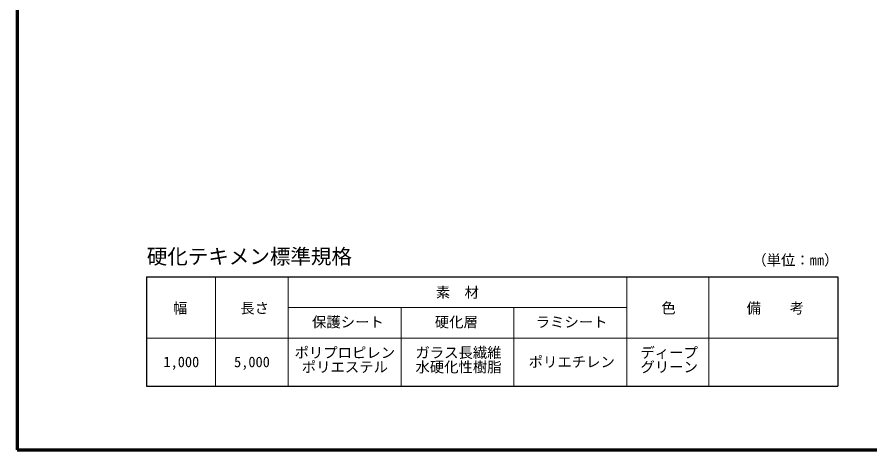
# Model space of a CAD drawing. Units: millimetres at full size, sheet at 1:20; details may follow other scales. Extents: x 200 to 11412, y 200 to 5825.
# Drawn here: x 200 to 4356, y 200 to 2309 of the extents above; entities that cross this region are included whole.
import ezdxf
from ezdxf.enums import TextEntityAlignment as Align

# ---------------------------------------------------------------- set-up
doc = ezdxf.new("R2010")
doc.units = ezdxf.units.MM
doc.header["$LTSCALE"] = 20
for name, color, linetype, lineweight in [('C-MTR-FRAM', 5, 'Continuous', 25), ('C-MTR-LINE', 5, 'Continuous', 13), ('C-STR-DIM', 1, 'Continuous', 18), ('C-TTL', 2, 'Continuous', 70)]:
    doc.layers.add(name, color=color, linetype=linetype, lineweight=lineweight)
doc.layers.add('C-MTR-TXT', color=5, linetype='Continuous')
doc.layers.add('C-TTL-TXT', color=5, linetype='Continuous')
doc.styles.add('ＭＳ ゴシック', font='')
doc.styles.get('ＭＳ ゴシック').set_extended_font_data('MS Gothic')

msp = doc.modelspace()

# ---------------------------------------------------------------- linework, layer by layer
at = {"layer": 'C-MTR-FRAM'}
for p, q in [((831.38, 1043.8), (831.38, 511.24)), ((831.38, 1043.8), (4199.35, 1043.8)), ((4199.35, 1043.8), (4199.35, 511.24))]:
    msp.add_line(p, q, dxfattribs=at)
at = {"layer": 'C-MTR-LINE'}
for p, q in [((1166.26, 1043.8), (1166.26, 511.24)), ((1521.26, 1043.8), (1521.26, 511.24)), ((3171.26, 1043.8), (3171.26, 511.24)), ((3571.26, 1043.8), (3571.26, 511.24)), ((1521.26, 893.8), (3171.26, 893.8)), ((2071.26, 893.8), (2071.26, 511.24)), ((2621.26, 893.8), (2621.26, 511.24)), ((831.38, 743.8), (4199.35, 743.8))]:
    msp.add_line(p, q, dxfattribs=at)
at = {"layer": 'C-STR-DIM', "color": 5, "lineweight": 25}
msp.add_line((831.38, 511.24), (4199.35, 511.24), dxfattribs=at)
at = {"layer": 'C-TTL'}
msp.add_lwpolyline([(200, 200), (8200, 200), (8200, 5740), (200, 5740)], close=True, dxfattribs=at)

# ---------------------------------------------------------------- texts
at = {"layer": 'C-MTR-TXT', "style": 'ＭＳ ゴシック'}
for s, p in [('（単位：㎜）', (3782.54, 1083.68)), ('素\u3000材', (2240.73, 926.71)), ('幅', (959.82, 849.86)), ('長さ', (1287.9, 849.86)), ('色', (3339.34, 849.86)), ('保護シート', (1637.28, 781.87)), ('硬化層', (2235.65, 781.87)), ('1,000', (913.18, 587.79)), ('5,000', (1257.33, 587.79))]:
    msp.add_text(s, height=51.32, dxfattribs=at).set_placement(p, align=Align.BOTTOM_LEFT)
for s, p in [('備\u3000\u3000考', (3895.09, 849.86)), ('ラミシート', (2902.3, 781.87)), ('ポリエチレン', (2902.82, 587.79))]:
    msp.add_text(s, height=51.32, dxfattribs=at).set_placement(p, align=Align.BOTTOM_CENTER)
for s, p in [('ポリプロピレン', (1552.26, 699.69)), ('ガラス長繊維', (2141.18, 699.69)), ('ディープ', (3237.72, 699.69)), ('ポリエステル', (1587.26, 629.69)), ('水硬化性樹脂', (2141.18, 629.69)), ('グリーン', (3237.72, 629.69))]:
    msp.add_text(s, height=51.32, dxfattribs=at).set_placement(p, align=Align.TOP_LEFT)
at = {"layer": 'C-TTL-TXT', "style": 'ＭＳ ゴシック'}
msp.add_text('硬化テキメン標準規格', height=73.31, dxfattribs=at).set_placement((832, 1083.8), align=Align.BOTTOM_LEFT)

doc.saveas('drawing.dxf')
